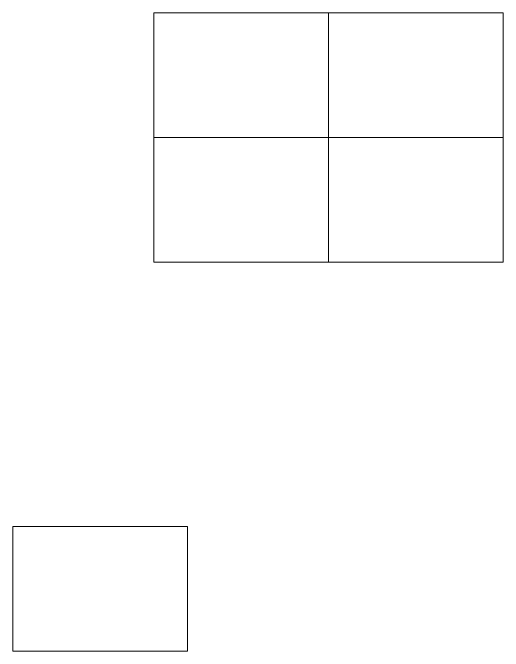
# Model space of a CAD drawing. Header units: millimetres. Extents: x 2033 to 2295, y 1536 to 1691.
# Drawn here: x 2215.5 to 2254.8, y 1606.2 to 1657.4 of the extents above; entities that cross this region are included whole.
import ezdxf

# ---------------------------------------------------------------- set-up
doc = ezdxf.new("R2010")
doc.units = ezdxf.units.MM
doc.layers.add('cotas', color=251, linetype='Continuous', lineweight=15)

msp = doc.modelspace()

# ---------------------------------------------------------------- linework, layer by layer
at = {"layer": 'cotas', "linetype": 'Continuous'}
for points in [[(2226.778, 1657.445), (2226.778, 1647.445), (2240.778, 1647.445), (2240.778, 1657.445), (2226.778, 1657.445)], [(2240.778, 1657.445), (2240.778, 1647.445), (2254.778, 1647.445), (2254.778, 1657.445), (2240.778, 1657.445)], [(2226.778, 1647.445), (2226.778, 1637.445), (2240.778, 1637.445), (2240.778, 1647.445), (2226.778, 1647.445)], [(2240.778, 1647.445), (2240.778, 1637.445), (2254.778, 1637.445), (2254.778, 1647.445), (2240.778, 1647.445)], [(2215.481, 1616.245), (2215.481, 1606.245), (2229.481, 1606.245), (2229.481, 1616.245), (2215.481, 1616.245)]]:
    msp.add_lwpolyline(points, dxfattribs=at)

doc.saveas('drawing.dxf')
